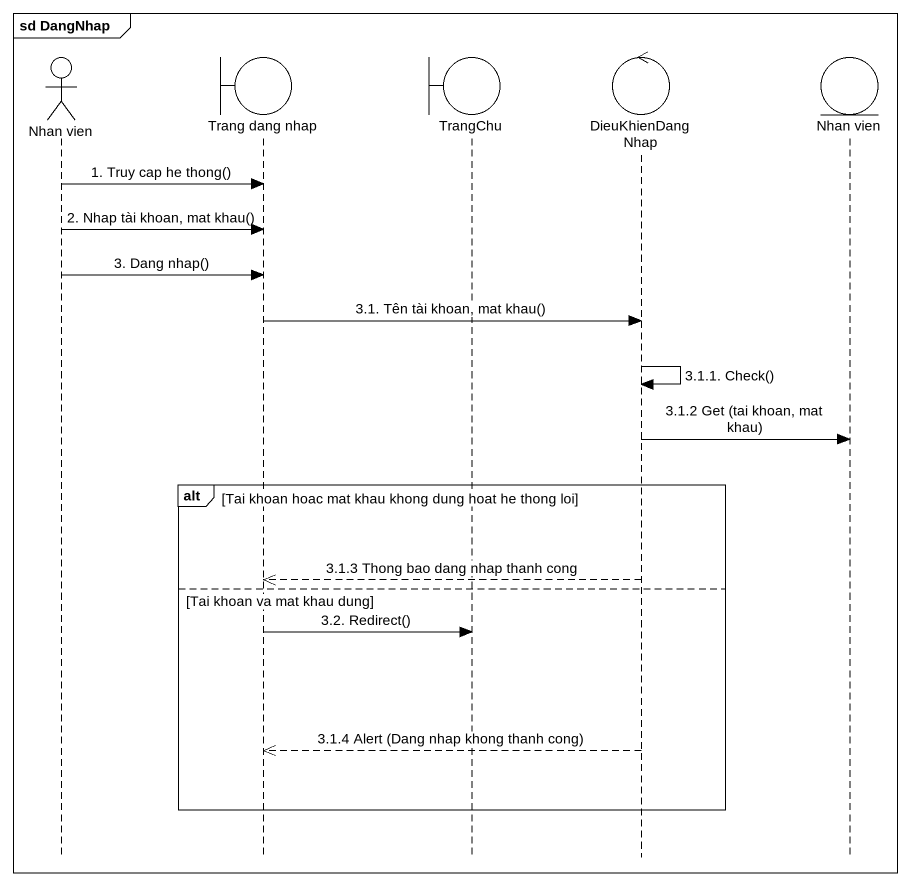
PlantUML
@startuml
mainframe sd DangNhap
hide footbox
actor "Nhan vien" as Nhan_vien
boundary "Trang dang nhap" as Trang_dang_nhap
boundary TrangChu
control DieuKhienDangNhap
entity "Nhan vien" as Nhan_vien_2

Nhan_vien -> Trang_dang_nhap : 1. Truy cap he thong()
Nhan_vien -> Trang_dang_nhap : 2. Nhap tài khoan, mat khau()
Nhan_vien -> Trang_dang_nhap : 3. Dang nhap()
Trang_dang_nhap -> DieuKhienDangNhap : 3.1. Tên tài khoan, mat khau()
DieuKhienDangNhap -> DieuKhienDangNhap : 3.1.1. Check()
DieuKhienDangNhap -> Nhan_vien_2 : 3.1.2 Get (tai khoan, mat khau)
alt Tai khoan hoac mat khau khong dung hoat he thong loi
  DieuKhienDangNhap -->> Trang_dang_nhap : 3.1.3 Thong bao dang nhap thanh cong
else Tai khoan va mat khau dung
  Trang_dang_nhap -> TrangChu : 3.2. Redirect()
  DieuKhienDangNhap -->> Trang_dang_nhap : 3.1.4 Alert (Dang nhap khong thanh cong)
end
@enduml
